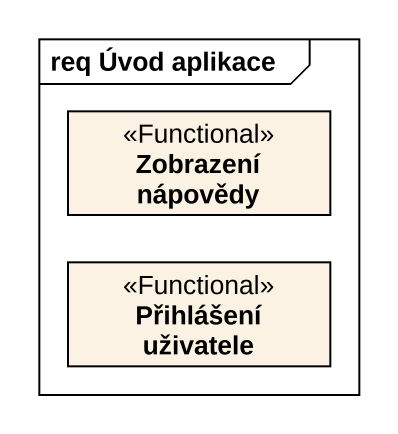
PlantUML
@startuml
mainframe req Úvod aplikace
hide circle
hide empty members
class "Zobrazení nápovědy" as Zobrazení_nápovědy <<Functional>>
class "Přihlášení uživatele" as Přihlášení_uživatele <<Functional>>
@enduml
